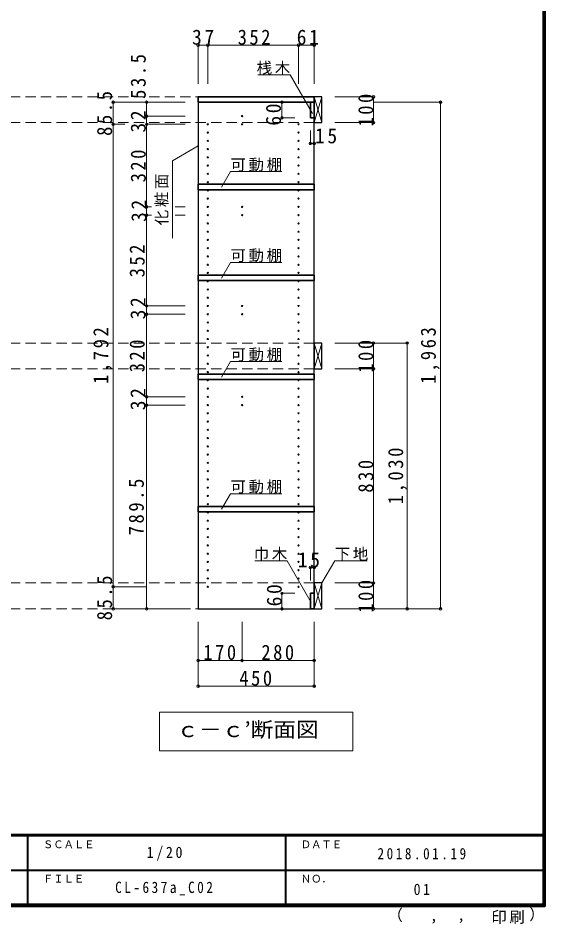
# Model space of a CAD drawing. Units: millimetres, scale not verified. Extents: x -3922 to 3878, y -2932 to 2722.
# Drawn here: x 1835 to 3878, y -2932 to 578 of the extents above; entities that cross this region are included whole.
import ezdxf
from ezdxf.enums import TextEntityAlignment as Align

# ---------------------------------------------------------------- set-up
doc = ezdxf.new("R2010")
doc.units = ezdxf.units.MM
doc.header["$LTSCALE"] = 20
doc.header["$PDMODE"] = 32
doc.header["$PDSIZE"] = 10
doc.linetypes.add('DASHED2', pattern=[3, 2, -1])
for name, color, linetype, lineweight in [('0-2', 2, 'Continuous', 35), ('0-4_可動棚', 2, 'Continuous', 35), ('0-5_側板', 4, 'Continuous', 9), ('0-7_桟木・巾木', 2, 'Continuous', 35), ('0-8', 7, 'Continuous', 18), ('0-A_文字', 7, 'Continuous', 18), ('0-B_寸法', 7, 'Continuous', 9), ('F-1_枠', 6, 'Continuous', 40)]:
    doc.layers.add(name, color=color, linetype=linetype, lineweight=lineweight)
doc.layers.add('F-A_文字', color=7, linetype='Continuous')
doc.styles.add('ＭＳ ゴシック', font='')
doc.styles.get('ＭＳ ゴシック').set_extended_font_data('MS Gothic')

msp = doc.modelspace()

# ---------------------------------------------------------------- linework, layer by layer
at = {"layer": '0-2'}
for p, q in [((2533.33, 251.73), (2533.33, 272.73)), ((2533.33, 272.73), (2983.33, 272.73)), ((2983.33, 251.73), (2533.33, 251.73)), ((2983.33, 272.73), (2983.33, 251.73))]:
    msp.add_line(p, q, dxfattribs=at)
at = {"layer": '0-4_可動棚'}
for p, q in [((2983.33, -66.27), (2533.33, -66.27)), ((2533.33, -87.27), (2533.33, -66.27)), ((2983.33, -66.27), (2983.33, -87.27)), ((2983.33, -87.27), (2533.33, -87.27)), ((2983.33, -418.27), (2533.33, -418.27)), ((2533.33, -439.27), (2533.33, -418.27)), ((2983.33, -418.27), (2983.33, -439.27)), ((2983.33, -439.27), (2533.33, -439.27)), ((2983.33, -802.27), (2533.33, -802.27)), ((2533.33, -823.27), (2533.33, -802.27)), ((2983.33, -802.27), (2983.33, -823.27)), ((2983.33, -823.27), (2533.33, -823.27)), ((2983.33, -1314.27), (2533.33, -1314.27)), ((2533.33, -1335.27), (2533.33, -1314.27)), ((2983.33, -1314.27), (2983.33, -1335.27)), ((2983.33, -1335.27), (2533.33, -1335.27))]:
    msp.add_line(p, q, dxfattribs=at)
at = {"layer": '0-5_側板', "color": 3, "lineweight": 25}
for p, q in [((2983.33, 251.73), (2533.33, 251.73)), ((2533.33, 251.73), (2533.33, -1711.27)), ((2983.33, -1711.27), (2983.33, 251.73)), ((2533.33, -1711.27), (2983.33, -1711.27))]:
    msp.add_line(p, q, dxfattribs=at)
at = {"layer": '0-5_側板'}
for centre in [(2703.33, 198.23), (2570.33, 166.23), (2703.33, 166.23), (2922.33, 166.23), (2570.33, 134.23), (2922.33, 134.23), (2570.33, 102.23), (2570.33, 70.23), (2922.33, 102.23), (2922.33, 70.23), (2570.33, 38.23), (2922.33, 38.23), (2570.33, 6.23), (2922.33, 6.23), (2570.33, -25.77), (2922.33, -25.77), (2570.33, -57.77), (2922.33, -57.77), (2570.33, -89.77), (2922.33, -89.77), (2570.33, -121.77), (2922.33, -121.77), (2570.33, -153.77), (2703.33, -153.77), (2922.33, -153.77), (2570.33, -185.77), (2703.33, -185.77), (2922.33, -185.77), (2570.33, -217.77), (2922.33, -217.77), (2570.33, -249.77), (2570.33, -281.77), (2922.33, -249.77), (2922.33, -281.77), (2570.33, -313.77), (2922.33, -313.77), (2570.33, -345.77), (2922.33, -345.77), (2570.33, -377.77), (2922.33, -377.77), (2570.33, -409.77), (2922.33, -409.77), (2570.33, -441.77), (2922.33, -441.77), (2570.33, -473.77), (2922.33, -473.77), (2570.33, -505.77), (2922.33, -505.77), (2570.33, -537.77), (2703.33, -537.77), (2922.33, -537.77), (2570.33, -569.77), (2703.33, -569.77), (2922.33, -569.77), (2570.33, -601.77), (2570.33, -633.77), (2922.33, -601.77), (2922.33, -633.77), (2570.33, -665.77), (2922.33, -665.77), (2570.33, -697.77), (2922.33, -697.77), (2570.33, -729.77), (2922.33, -729.77), (2570.33, -761.77), (2922.33, -761.77), (2570.33, -793.77), (2922.33, -793.77), (2570.33, -825.77), (2922.33, -825.77), (2570.33, -857.77), (2922.33, -857.77), (2570.33, -889.77), (2703.33, -889.77), (2922.33, -889.77), (2570.33, -921.77), (2703.33, -921.77), (2922.33, -921.77), (2570.33, -953.77), (2922.33, -953.77), (2570.33, -985.77), (2570.33, -1017.77), (2922.33, -985.77), (2922.33, -1017.77), (2570.33, -1049.77), (2922.33, -1049.77), (2570.33, -1081.77), (2922.33, -1081.77), (2570.33, -1113.77), (2922.33, -1113.77), (2570.33, -1145.77), (2922.33, -1145.77), (2570.33, -1177.77), (2922.33, -1177.77), (2570.33, -1209.77), (2922.33, -1209.77), (2570.33, -1241.77), (2922.33, -1241.77), (2570.33, -1273.77), (2922.33, -1273.77), (2570.33, -1305.77), (2922.33, -1305.77), (2570.33, -1337.77), (2570.33, -1369.77), (2922.33, -1337.77), (2922.33, -1369.77), (2570.33, -1401.77), (2922.33, -1401.77), (2570.33, -1433.77), (2922.33, -1433.77), (2570.33, -1465.77), (2922.33, -1465.77), (2570.33, -1497.77), (2922.33, -1497.77), (2570.33, -1529.77), (2922.33, -1529.77), (2570.33, -1561.77), (2922.33, -1561.77), (2570.33, -1593.77), (2922.33, -1593.77), (2570.33, -1625.77), (2922.33, -1625.77)]:
    msp.add_circle(centre, 2.5, dxfattribs=at)
at = {"layer": '0-7_桟木・巾木'}
for p, q in [((2968.33, 191.73), (2968.33, 251.73)), ((2983.33, 251.73), (2968.33, 251.73)), ((2983.33, 251.73), (2983.33, 191.73)), ((2971.84, 191.73), (2968.33, 191.73)), ((2983.33, 191.73), (2971.84, 191.73)), ((2968.33, -1711.27), (2968.33, -1651.27)), ((2983.33, -1711.27), (2968.33, -1711.27))]:
    msp.add_line(p, q, dxfattribs=at)
msp.add_lwpolyline([(2968.33, -1651.27), (2983.33, -1651.27), (2983.33, -1711.27)], dxfattribs=at)
at = {"layer": '0-8'}
for p, q in [((2983.33, 272.73), (3013.33, 172.73)), ((2983.33, 172.73), (3013.33, 272.73)), ((2983.33, -681.27), (3013.33, -781.27)), ((2983.33, -781.27), (3013.33, -681.27)), ((2983.33, -1611.27), (3013.33, -1711.27)), ((2983.33, -1711.27), (3013.33, -1611.27))]:
    msp.add_line(p, q, dxfattribs=at)
at = {"layer": '0-8', "color": 3, "lineweight": 25}
for points in [[(3013.33, 172.73), (3013.33, 272.73), (2983.33, 272.73), (2983.33, 172.73)], [(3013.33, -781.27), (3013.33, -681.27), (2983.33, -681.27), (2983.33, -781.27)], [(3013.33, -1711.27), (3013.33, -1611.27), (2983.33, -1611.27), (2983.33, -1711.27)]]:
    msp.add_lwpolyline(points, close=True, dxfattribs=at)
at = {"layer": '0-A_文字'}
for p, q in [((2889.99, 358.32), (2763.96, 358.32)), ((2976.66, 208.2), (2889.99, 358.32)), ((2533.33, 82.66), (2433.33, 24.93)), ((2433.33, -275.07), (2433.33, 24.93)), ((2623.32, -77.79), (2658.33, -17.14)), ((2858.33, -17.14), (2658.33, -17.14)), ((2623.32, -429.79), (2658.33, -369.14)), ((2858.33, -369.14), (2658.33, -369.14)), ((2623.32, -813.79), (2658.33, -753.14)), ((2858.33, -753.14), (2658.33, -753.14)), ((2623.32, -1325.79), (2658.33, -1265.14)), ((2858.33, -1265.14), (2658.33, -1265.14)), ((3013.33, -1611.27), (3062.75, -1525.68)), ((3062.75, -1525.68), (3188.78, -1525.68)), ((2383.33, -2111.27), (2383.33, -2261.27)), ((3133.33, -2111.27), (2383.33, -2111.27)), ((3133.33, -2111.27), (3133.33, -2261.27)), ((2383.33, -2261.27), (3133.33, -2261.27))]:
    msp.add_line(p, q, dxfattribs=at)
msp.add_lwpolyline([(2971.93, -1687.41), (2878.56, -1525.68), (2752.53, -1525.68)], dxfattribs=at)
at = {"layer": '0-B_寸法', "color": 4}
for p, q in [((2533.33, 472.73), (2983.33, 472.73)), ((2533.33, 472.73), (2533.33, 322.73)), ((2570.33, 472.73), (2570.33, 322.73)), ((2922.33, 472.73), (2922.33, 322.73)), ((2983.33, 472.73), (2983.33, 322.73)), ((2203.33, 251.73), (2333.33, 251.73)), ((2203.33, 251.73), (2203.33, -1711.27)), ((2483.33, 251.73), (2333.33, 251.73)), ((2333.33, 251.73), (2333.33, 198.23)), ((2858.33, 251.73), (2908.33, 251.73)), ((2858.33, 251.73), (2858.33, 191.73)), ((3213.33, 272.73), (3063.33, 272.73)), ((3213.33, 272.73), (3213.33, 172.73)), ((3473.33, 251.73), (3213.33, 251.73)), ((3473.33, 251.73), (3473.33, -1711.27)), ((2483.33, 198.23), (2333.33, 198.23)), ((2333.33, 198.23), (2333.33, 166.23)), ((2858.33, 191.73), (2908.33, 191.73)), ((2203.33, 166.23), (2248.35, 166.23)), ((2483.33, 166.23), (2333.33, 166.23)), ((2333.33, 166.23), (2333.33, -153.77)), ((2968.33, 91.73), (2968.33, 141.73)), ((2983.33, 91.73), (2983.33, 141.73)), ((3213.33, 172.73), (3063.33, 172.73)), ((2968.33, 91.73), (2983.33, 91.73)), ((2351.83, -153.77), (2333.33, -153.77)), ((2333.33, -153.77), (2333.33, -185.77)), ((2483.33, -153.77), (2443.58, -153.77)), ((2351.83, -185.77), (2333.33, -185.77)), ((2333.33, -185.77), (2333.33, -537.77)), ((2483.33, -185.77), (2443.58, -185.77)), ((2483.33, -537.77), (2333.33, -537.77)), ((2333.33, -537.77), (2333.33, -569.77)), ((2483.33, -569.77), (2333.33, -569.77)), ((2333.33, -569.77), (2333.33, -889.77)), ((3213.33, -781.27), (3213.33, -681.27)), ((3213.33, -781.27), (3063.33, -781.27)), ((3213.33, -1611.27), (3213.33, -781.27)), ((2483.33, -889.77), (2333.33, -889.77)), ((2333.33, -889.77), (2333.33, -921.77)), ((2333.33, -1711.27), (2333.33, -921.77)), ((2483.33, -921.77), (2333.33, -921.77)), ((2968.33, -1551.27), (2968.33, -1601.27)), ((2968.33, -1551.27), (2983.33, -1551.27)), ((2983.33, -1551.27), (2983.33, -1601.27)), ((3213.33, -1611.27), (3063.33, -1611.27)), ((3213.33, -1711.27), (3213.33, -1611.27)), ((2203.33, -1625.77), (2333.33, -1625.77)), ((2858.33, -1651.27), (2908.33, -1651.27)), ((2858.33, -1651.27), (2858.33, -1711.27)), ((2203.33, -1711.27), (2333.33, -1711.27)), ((2333.33, -1711.27), (2483.33, -1711.27)), ((2858.33, -1711.27), (2908.33, -1711.27)), ((3473.33, -1711.27), (3063.33, -1711.27)), ((2533.33, -2011.27), (2533.33, -1761.27)), ((2703.33, -1911.27), (2703.33, -1761.27)), ((2983.33, -2011.27), (2983.33, -1761.27)), ((2533.33, -1911.27), (2983.33, -1911.27)), ((2533.33, -2011.27), (2983.33, -2011.27))]:
    msp.add_line(p, q, dxfattribs=at)
at = {"layer": '0-B_寸法', "color": 4, "linetype": 'DASHED2'}
for p, q in [((2983.33, 272.73), (-3055.67, 272.73)), ((2983.33, 172.73), (-3055.67, 172.73)), ((2983.33, -681.27), (-3055.67, -681.27)), ((2983.33, -781.27), (-3055.67, -781.27)), ((2983.33, -1611.27), (-3055.67, -1611.27)), ((2983.33, -1711.27), (-3055.67, -1711.27))]:
    msp.add_line(p, q, dxfattribs=at)
at = {"layer": '0-B_寸法', "color": 4}
msp.add_lwpolyline([(3343.33, -1711.27), (3343.33, -681.27), (3063.33, -681.27)], dxfattribs=at)
at = {"layer": '0-B_寸法'}
for p in [(2533.33, 472.73), (2570.33, 472.73), (2922.33, 472.73), (2983.33, 472.73), (2203.33, 251.73), (2333.33, 251.73), (2858.33, 251.73), (3213.33, 272.73), (3473.33, 251.73), (2333.33, 198.23), (2858.33, 191.73), (3213.33, 172.73), (2203.33, 166.23), (2333.33, 166.23), (2968.33, 91.73), (2983.33, 91.73), (2333.33, -153.77), (2333.33, -185.77), (2333.33, -537.77), (2333.33, -569.77), (3213.33, -681.27), (3343.33, -681.27), (3213.33, -781.27), (2333.33, -889.77), (2333.33, -921.77), (2968.33, -1551.27), (2983.33, -1551.27), (3213.33, -1611.27), (2203.33, -1625.77), (2858.33, -1651.27), (2203.33, -1711.27), (2333.33, -1711.27), (2858.33, -1711.27), (3213.33, -1711.27), (3343.33, -1711.27), (3473.33, -1711.27), (2533.33, -1911.27), (2703.33, -1911.27), (2983.33, -1911.27), (2533.33, -2011.27), (2983.33, -2011.27)]:
    msp.add_point(p, dxfattribs=at)
at = {"layer": 'F-1_枠'}
for p, q in [((3871.3, 2722.29), (3871.3, -2864.37)), ((3874.63, 2722.29), (3874.63, -2864.37)), ((3877.97, 2722.29), (3877.97, -2864.37)), ((3877.97, -2587.71), (-3922.03, -2587.71)), ((3877.97, -2591.04), (-3922.03, -2591.04)), ((1871.3, -2591.04), (1871.3, -2857.71)), ((2871.3, -2591.04), (2871.3, -2857.71)), ((-22.03, -2724.37), (3871.3, -2724.38)), ((3877.97, -2857.71), (-3922.03, -2857.71)), ((3877.97, -2861.04), (-3922.03, -2861.04)), ((3877.97, -2864.37), (-3922.03, -2864.37))]:
    msp.add_line(p, q, dxfattribs=at)

# ---------------------------------------------------------------- texts
at = {"layer": '0-A_文字', "style": 'ＭＳ ゴシック', "width": 1.1}
msp.add_text('ｃ－ｃ’断面図', height=58.65, dxfattribs=at).set_placement((2448.33, -2226.27), align=Align.BOTTOM_LEFT)
at = {"layer": '0-A_文字', "char_height": 43.99, "attachment_point": 7, "style": 'ＭＳ ゴシック'}
for s, insert in [('\\T1.17;桟木', (2759.99, 358.32)), ('\\T1.17;可動棚', (2658.33, -17.14)), ('\\T1.17;可動棚', (2658.33, -369.14)), ('\\T1.17;可動棚', (2658.33, -753.14)), ('\\T1.17;可動棚', (2658.33, -1265.14)), ('\\T1.17;巾木', (2748.56, -1525.68)), ('\\T1.17;下地', (3062.75, -1525.68))]:
    msp.add_mtext(s, dxfattribs=dict(at, insert=insert))
at = {"layer": '0-A_文字', "insert": (2418.33, -225.07), "char_height": 43.99, "attachment_point": 7, "rotation": 90, "style": 'ＭＳ ゴシック'}
msp.add_mtext('\\T1.17;化粧面', dxfattribs=at)
at = {"layer": '0-B_寸法', "char_height": 58.65, "attachment_point": 7, "style": 'ＭＳ ゴシック'}
for s, insert in [('\\T1.27;\\W0.95;37', (2509.33, 473.94)), ('\\T1.27;\\W0.9;352', (2686.33, 473.94)), ('\\T1.27;\\W0.95;61', (2915.33, 473.94)), ('\\T1.27;\\W0.95;15', (2986.23, 91.73)), ('\\T1.27;\\W0.95;15', (2919.49, -1551.27)), ('\\T1.27;\\W0.9;170', (2553.33, -1910.06)), ('\\T1.27;\\W0.9;280', (2778.33, -1910.06)), ('\\T1.27;\\W0.9;450', (2692.79, -2010.06))]:
    msp.add_mtext(s, dxfattribs=dict(at, insert=insert))
at = {"layer": '0-B_寸法', "char_height": 58.65, "attachment_point": 7, "rotation": 90, "style": 'ＭＳ ゴシック'}
for s, insert in [('\\T1.28;\\W0.9;53.5', (2330.72, 264.81)), ('\\T1.28;\\W0.9;85.5', (2200.01, 121.48)), ('\\T1.27;\\W0.9;100', (3213.33, 157.73)), ('\\T1.27;\\W0.95;32', (2330.72, 134.1)), ('\\T1.27;\\W0.95;60', (2855.13, 160.86)), ('\\T1.27;\\W0.9;320', (2330.72, -58.77)), ('\\T1.27;\\W0.95;32', (2333.33, -212.27)), ('\\T1.27;\\W0.9;352', (2326.42, -426.77)), ('\\T1.27;\\W0.95;32', (2329.82, -589.89)), ('\\T1.28;\\W0.9;1,792', (2200.01, -839.77)), ('\\T1.28;\\W0.9;1,963', (3470.01, -839.77)), ('\\T1.27;\\W0.9;320', (2326.42, -794.77)), ('\\T1.27;\\W0.9;100', (3213.33, -796.27)), ('\\T1.27;\\W0.95;32', (2329.82, -941.89)), ('\\T1.28;\\W0.9;1,030', (3343.33, -1306.27)), ('\\T1.27;\\W0.9;830', (3213.33, -1261.27)), ('\\T1.28;\\W0.9;789.5', (2323.33, -1426.52)), ('\\T1.28;\\W0.9;85.5', (2200.01, -1756.02)), ('\\T1.27;\\W0.9;100', (3213.33, -1726.27)), ('\\T1.27;\\W0.95;60', (2858.33, -1702.05))]:
    msp.add_mtext(s, dxfattribs=dict(at, insert=insert))
at = {"layer": 'F-A_文字', "style": 'ＭＳ ゴシック'}
for s, height, p in [('ＳＣＡＬＥ', 29.33, (1931.3, -2647.71)), ('ＤＡＴＥ', 29.33, (2931.3, -2647.71)), ('ＦＩＬＥ', 29.33, (1931.3, -2781.04)), ('ＮＯ．', 29.33, (2931.3, -2781.04)), ('（', 43.99, (3267.32, -2933.25)), ('）', 43.99, (3816.9, -2930.46)), (',', 43.99, (3432.15, -2933.25)), (',', 43.99, (3538.1, -2931.39))]:
    msp.add_text(s, height=height, dxfattribs=at).set_placement(p, align=Align.BOTTOM_LEFT)
at = {"layer": 'F-A_文字', "char_height": 43.99, "attachment_point": 7, "style": 'ＭＳ ゴシック'}
for s, insert in [('\\T1.38;\\W0.9;1/20', (2333.8, -2687.71)), ('\\T1.39;\\W0.85;2018.01.19', (3228.8, -2682.71)), ('\\T1.39;\\W0.85;CL-637a_C02', (2211.3, -2821.04)), ('\\T1.36;\\W0.9;01', (3368.8, -2821.04)), ('\\T1.17;印刷', (3670.07, -2932.32))]:
    msp.add_mtext(s, dxfattribs=dict(at, insert=insert))

doc.saveas('drawing.dxf')
